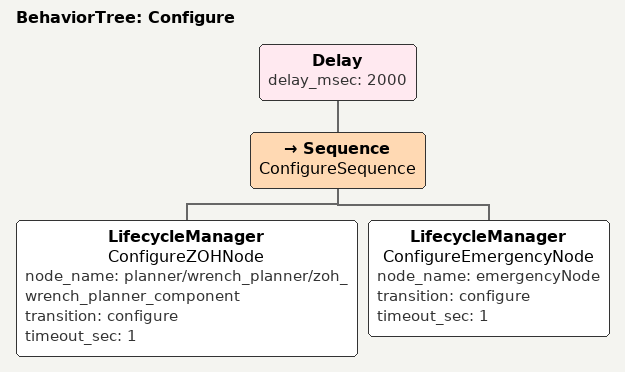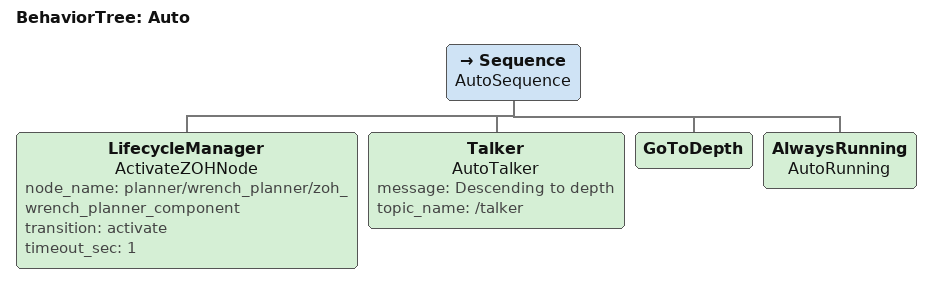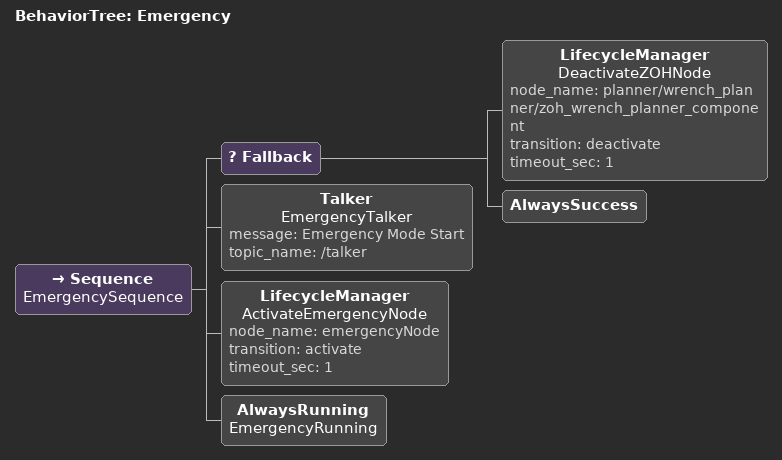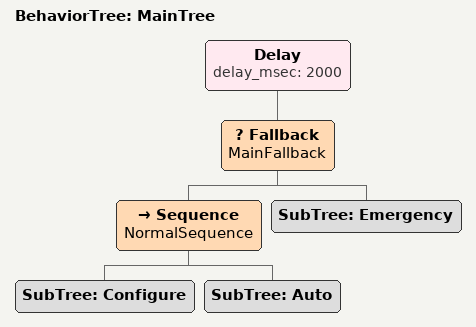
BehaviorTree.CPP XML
<?xml version="1.0" encoding="UTF-8"?>
<root BTCPP_format="4"
      main_tree_to_execute="MainTree">
  <BehaviorTree ID="Configure">
    <Delay delay_msec="2000">
      <Sequence name="ConfigureSequence">
        <LifecycleManager name="ConfigureZOHNode"
                          node_name="planner/wrench_planner/zoh_wrench_planner_component"
                          transition="configure"
                          timeout_sec="1"/>
        <LifecycleManager name="ConfigureEmergencyNode"
                          node_name="emergencyNode"
                          transition="configure"
                          timeout_sec="1"/>
      </Sequence>
    </Delay>
  </BehaviorTree>

  <BehaviorTree ID="Auto">
    <Sequence name="AutoSequence">
      <LifecycleManager name="ActivateZOHNode"
                        node_name="planner/wrench_planner/zoh_wrench_planner_component"
                        transition="activate"
                        timeout_sec="1"/>
      <Talker name="AutoTalker"
              message="Descending to depth"
              topic_name="/talker"/>
      <!-- depth_mは省略。ROSパラメータdefault_depth_m(bluerov_bt.launch.pyのdepth_target_m
           launch引数から設定)にフォールバックする。プールの実測水深に合わせて調整するため。 -->
      <GoToDepth/>
      <AlwaysRunning name="AutoRunning"/>
    </Sequence>
  </BehaviorTree>

  <BehaviorTree ID="Emergency">
    <Sequence name="EmergencySequence">
      <Fallback>
        <LifecycleManager name="DeactivateZOHNode"
                          node_name="planner/wrench_planner/zoh_wrench_planner_component"
                          transition="deactivate"
                          timeout_sec="1"/>
        <AlwaysSuccess/>
      </Fallback>
      <Talker name="EmergencyTalker"
              message="Emergency Mode Start"
              topic_name="/talker"/>
      <LifecycleManager name="ActivateEmergencyNode"
                        node_name="emergencyNode"
                        transition="activate"
                        timeout_sec="1"/>
      <AlwaysRunning name="EmergencyRunning"/>
    </Sequence>
  </BehaviorTree>

  <BehaviorTree ID="MainTree">
    <Delay delay_msec="2000">
      <Fallback name="MainFallback">
        <Sequence name="NormalSequence">
          <SubTree ID="Configure"/>
          <SubTree ID="Auto"/>
        </Sequence>
        <SubTree ID="Emergency"/>
      </Fallback>
    </Delay>
  </BehaviorTree>

</root>
